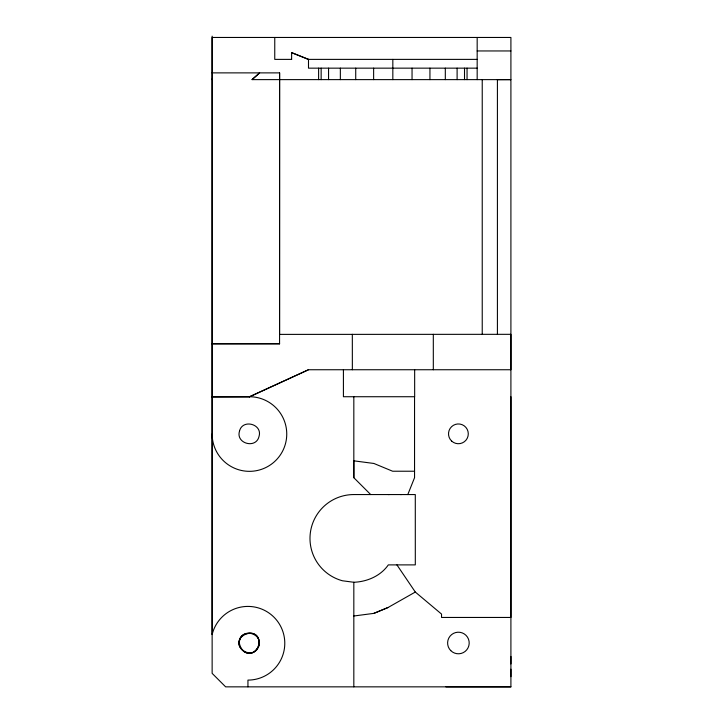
<?xml version="1.0" encoding="UTF-8"?>
<svg xmlns="http://www.w3.org/2000/svg" width="723" height="723" viewBox="0 0 723 723"><rect width="100%" height="100%" fill="white"/><g stroke="black" fill="none" stroke-linecap="round" stroke-linejoin="round"><path stroke-width="1.08" d="M212.128 72.878L279.602 72.887L279.566 334.388L510.908 334.324L510.908 369.742L308.495 369.742L249.417 396.891L212.101 396.891L212.128 37.46L510.908 37.46L510.908 617.451L441.536 617.451L441.536 614.08L415.309 592.047L396.927 564.889M212.146 36.15L212.137 673.357L225.63 686.85L510.908 686.85L510.908 396.728M343.416 369.742L343.416 396.728L414.659 396.728L414.659 369.742M370.691 494.559L353.827 477.695L353.827 396.728M258.979 645.603C262.051 621.97 225.287 636.999 244.184 651.757C257.171 659.484 265.712 636.665 251.866 633.221C225.603 632.029 246.814 669.073 259.024 645.612M212.101 396.891L249.444 396.728L308.495 369.742M249.417 396.891L249.444 396.728A37.307 37.307 0 0 1 286.751 434.035A37.307 37.307 0 0 1 249.444 471.342A37.307 37.307 0 0 1 212.137 434.035M407.799 494.559L414.55 477.695L414.55 396.728M212.092 343.832L279.611 343.768L212.137 343.768M497.415 334.324L497.415 79.666L510.908 79.629L252.056 79.62L259.503 72.969M252.056 79.62L259.629 72.878M353.827 616.005L373.908 613.366L388.025 607.519L415.309 592.047M373.908 613.366L388.025 607.519M353.827 582.268C367.067 581.78 380.632 575.996 388.323 564.889L415.309 564.889L415.291 494.559L353.827 494.559A43.859 43.859 0 0 0 342.476 580.777L353.827 582.268L353.827 686.85M445.928 686.85L510.908 686.85M477.171 50.953L510.908 50.953M291.631 59.385L274.749 59.385L274.767 37.46M307.374 59.385L477.171 59.385M477.171 68.152L308.495 68.161L308.495 59.385L291.622 52.643L291.622 59.385M414.55 471.224L392.625 471.224L373.908 463.47L353.827 460.831L353.827 477.695M388.323 494.559L389.245 494.559M400.488 494.559L401.464 494.559M352.327 334.324L352.354 369.742M291.622 52.643L308.495 59.385M212.128 79.006L212.137 79.629M510.908 656.439L510.908 663.94M510.908 669.182L510.908 676.683M482.232 79.666L482.232 334.324M477.171 37.46L477.171 79.629M467.049 68.152L467.049 79.629M464.518 68.152L464.518 79.629M457.108 68.152L457.108 79.629M445.314 68.152L445.314 79.629M433.312 334.324L433.312 369.742M429.941 68.152L429.941 79.629M412.047 68.152L412.047 79.629M392.833 59.385L392.833 79.629M373.628 68.152L373.628 79.629M355.725 68.152L355.725 79.629M340.352 68.152L340.352 79.629M328.558 68.152L328.558 79.629M321.148 68.152L321.148 79.629M318.617 68.152L318.608 79.629M279.602 72.887L279.566 343.832M247.944 686.85L247.944 680.099A36.846 36.846 0 0 0 284.672 646.181A36.846 36.846 0 0 0 253.773 606.877A36.846 36.846 0 0 0 212.137 634.568L212.137 396.728M239.476 431.224C235.635 443.651 256.132 449.146 259.024 436.457C262.865 424.03 242.359 418.536 239.476 431.224M239.828 639.747C235.219 651.676 254.93 658.68 258.671 646.245C263.271 634.315 243.561 627.311 239.828 639.747M451.667 441.084A9.896 9.896 0 0 0 468.043 436.05A9.896 9.896 0 0 0 455.499 424.383A9.896 9.896 0 0 0 451.667 441.084M450.772 650.628A10.791 10.791 0 0 0 468.829 645.793A10.791 10.791 0 0 0 455.607 632.571A10.791 10.791 0 0 0 450.772 650.628"/></g></svg>
